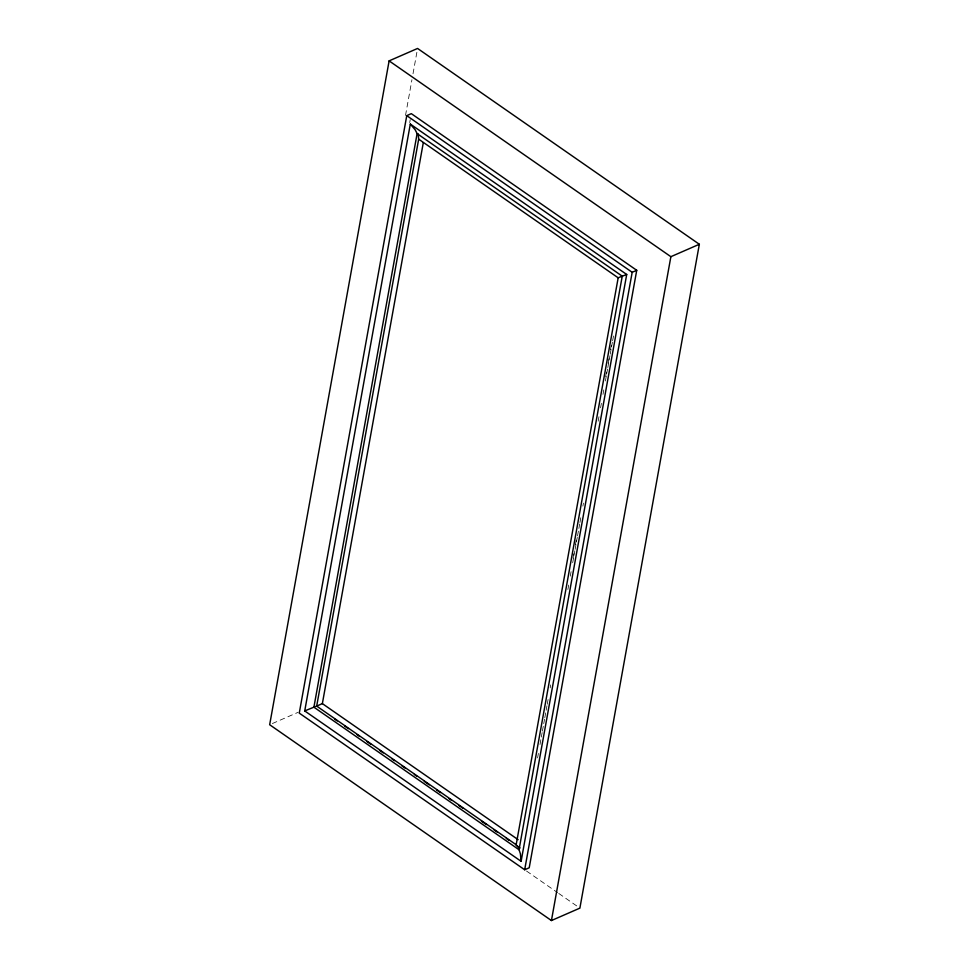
<?xml version="1.0" encoding="UTF-8"?>
<svg xmlns="http://www.w3.org/2000/svg" width="969" height="969" viewBox="0 0 969 969"><rect width="100%" height="100%" fill="white"/><g stroke="black" fill="none" stroke-linecap="round" stroke-linejoin="round"><path stroke-width="0.73" stroke-dasharray="4.84 3.63" d="M405.514 115.432L411.946 79.712M413.012 73.753L417.033 51.43M409.705 122.578L410.238 119.599M572.994 558.047L573.793 553.578M575.404 544.651L576.204 540.193M605.661 376.505L606.461 372.048M608.072 363.121L608.871 358.651M610.482 349.724L611.282 345.255M537.589 757.903L538.389 753.434M539.999 744.495L541.065 738.535M541.332 737.046L542.143 732.576M542.41 731.086L543.476 725.127M543.754 723.637L544.554 719.168M544.82 717.678L545.898 711.718M546.165 710.229L546.964 705.759M547.231 704.269L548.309 698.31M550.186 687.881L550.719 684.901M567.87 589.552L568.682 585.082M570.281 576.143L571.092 571.674M572.703 562.735L573.769 556.775M574.036 555.285L574.847 550.816M575.114 549.326L576.18 543.367M576.446 541.877L577.258 537.407M577.524 535.918L578.602 529.958M578.868 528.468L579.668 523.999M579.934 522.509L581.012 516.55M582.89 506.121L583.423 503.141M598.164 421.2L598.963 416.731M600.574 407.792L601.386 403.322M602.984 394.383L603.796 389.913M605.407 380.974L606.473 375.015M606.739 373.525L607.551 369.056M607.817 367.566L608.883 361.607M609.15 360.117L609.961 355.647M610.228 354.157L611.294 348.198M611.572 346.708L612.372 342.239M612.638 340.749L613.716 334.802M272.374 723.54L298.125 712.312M526.518 871.034L557.55 892.606M558.786 893.466L579.886 908.123"/><path stroke-width="1.45" d="M389.114 60.877L269.661 724.727L551.434 920.55L579.886 908.123L699.339 244.273L417.566 48.45L389.114 60.877L670.875 256.688L699.339 244.273M406.762 115.638L299.264 713.111L524.677 869.762L529.219 867.776L636.73 270.303L411.316 113.652L406.762 115.638L632.176 272.289L636.73 270.303M304.726 710.931L410.311 124.08L626.713 274.469L521.116 861.32L304.726 710.931L313.908 707.176L519.033 849.74L520.389 853.713L521.116 861.32M313.908 707.176L417.118 133.601L415.216 129.858L410.311 124.08M418.184 133.976L418.681 139.161L316.681 706.098L315.482 706.498M519.517 848.687L516.162 844.738L316.681 706.098L322.362 703.615L423.308 142.625M516.162 844.738L618.174 277.812L622.558 276.008M519.033 849.74L622.243 276.165L626.713 274.469M524.677 869.762L632.176 272.289M551.434 920.55L670.875 256.688M417.118 133.601L622.243 276.165M418.681 139.161L618.174 277.812M322.362 703.615L518.136 839.675M334.753 719.18L337.236 720.912M344.698 726.084L348.428 728.676M357.137 734.732L359.62 736.452M367.081 741.636L370.812 744.228M379.509 750.285L383.239 752.877M391.936 758.921L394.431 760.653M401.881 765.837L405.611 768.429M414.32 774.473L416.803 776.205M424.265 781.389L429.231 784.842M436.692 790.026L440.423 792.618M449.132 798.662L451.615 800.394M459.076 805.578L462.807 808.17M481.448 821.131L486.426 824.583M493.887 829.767L497.606 832.359M506.315 838.403L508.798 840.135M516.259 845.319L519.99 847.911"/></g></svg>
